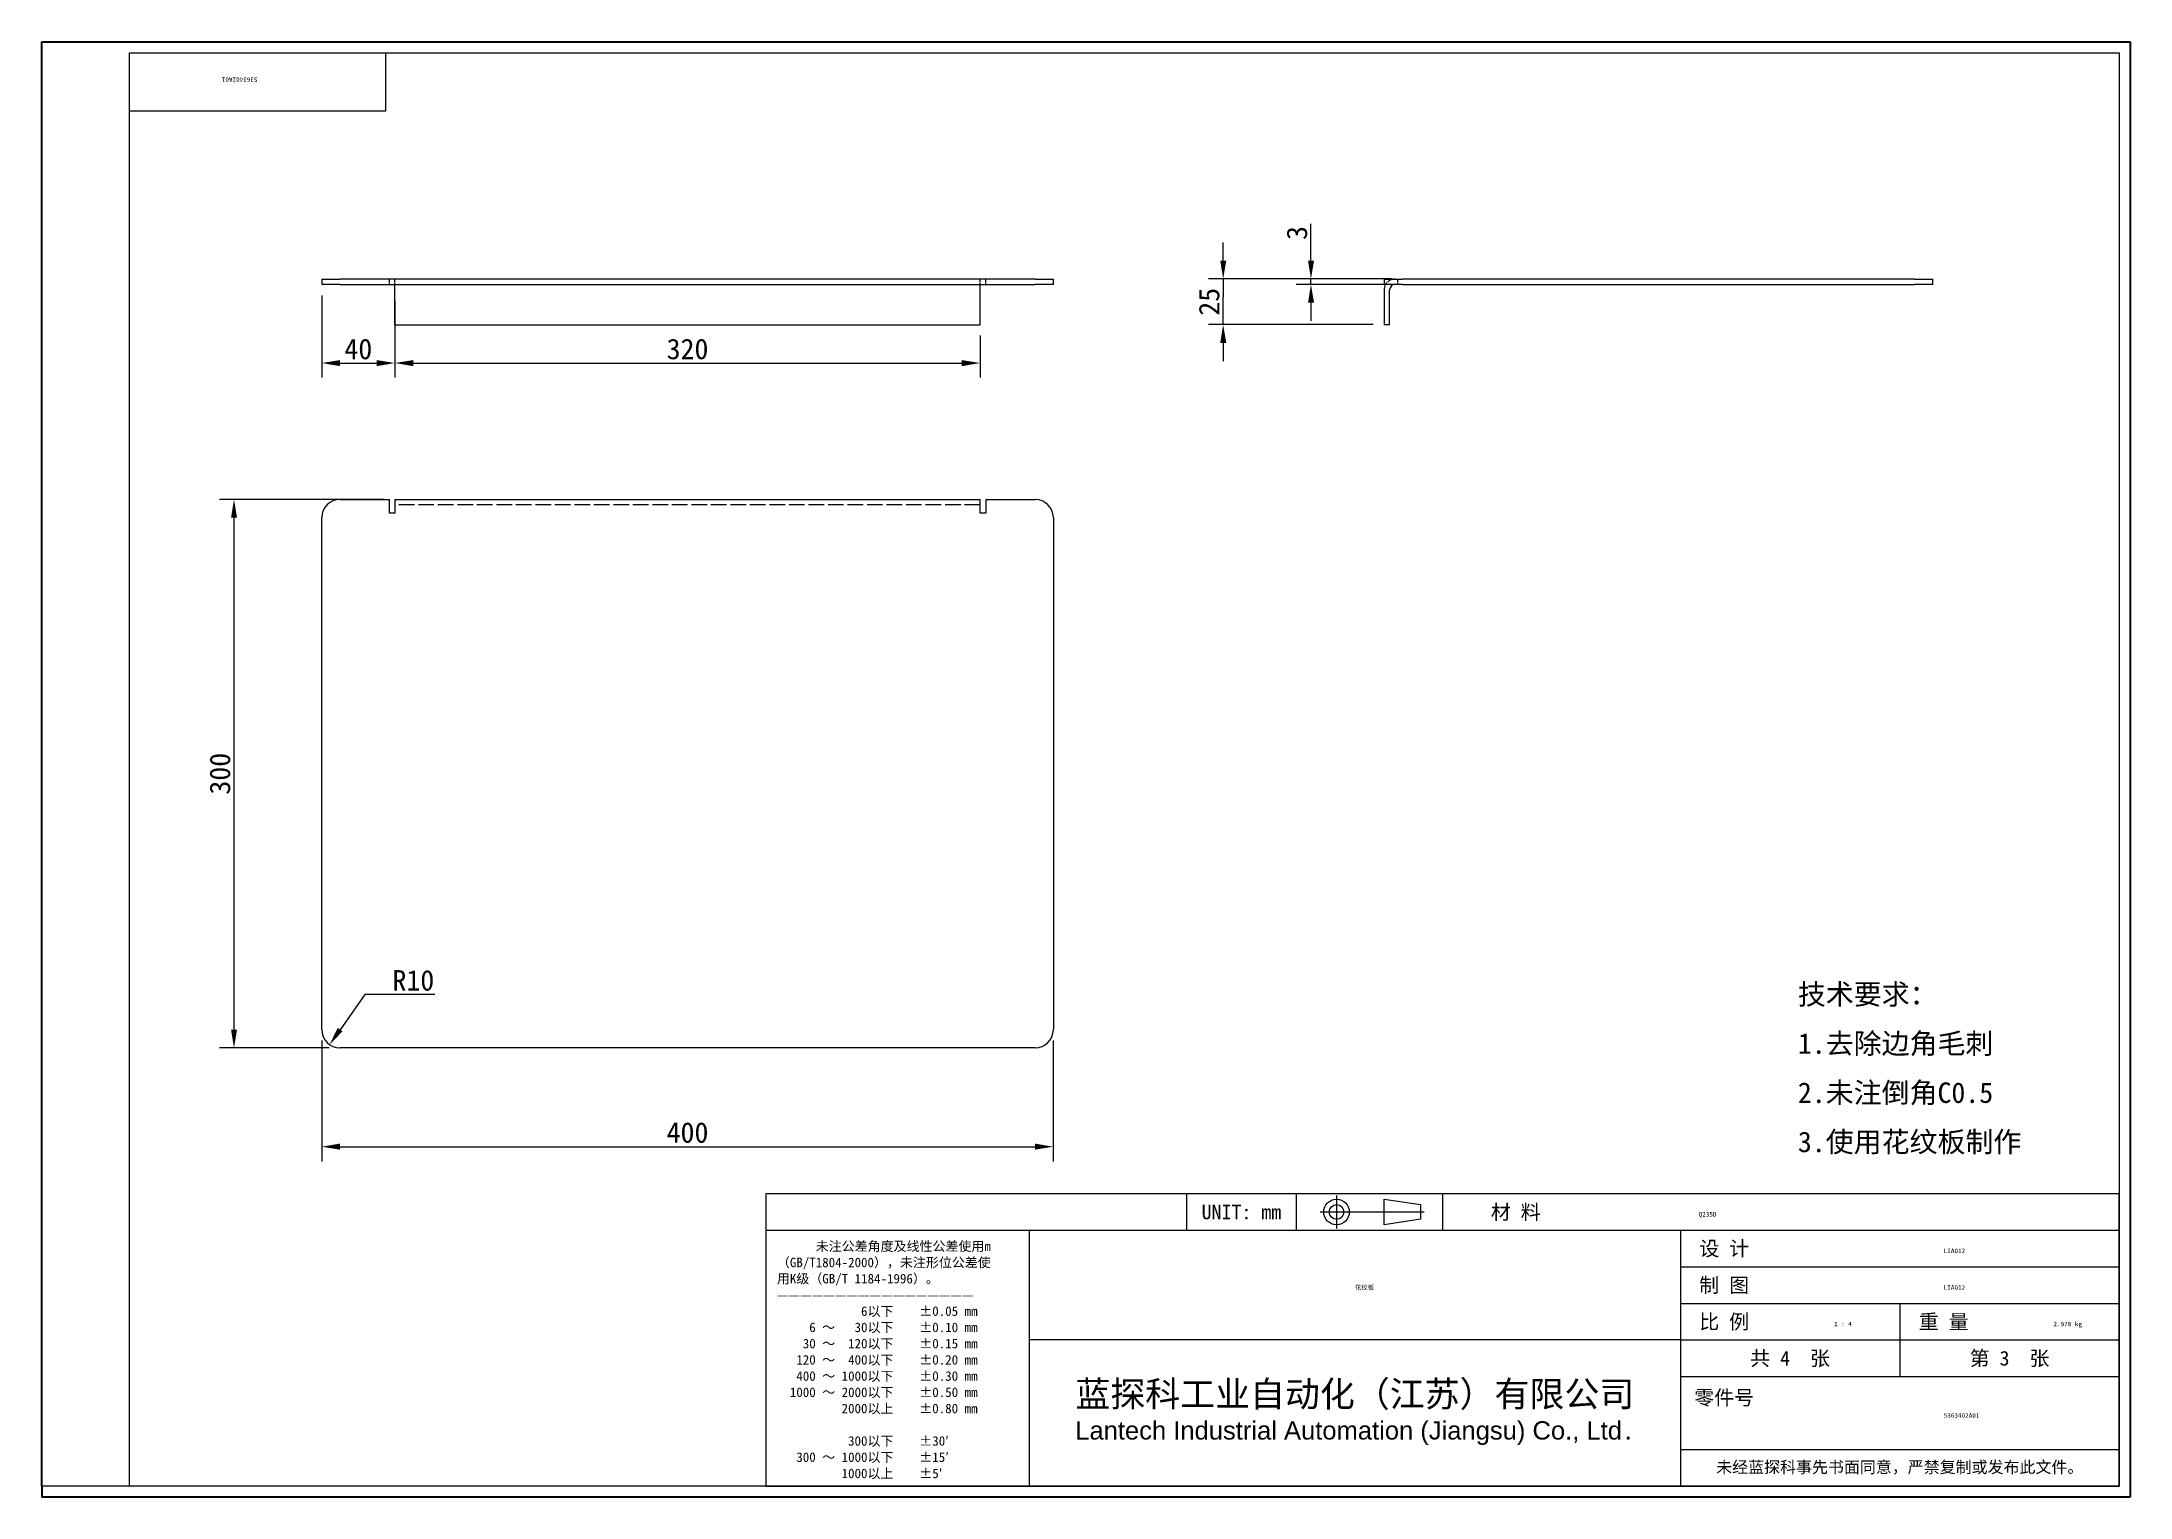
# Model space of a CAD drawing. Header units: millimetres. Extents: x 24 to 1166, y 22 to 818.
import ezdxf
from ezdxf.enums import TextEntityAlignment as Align

# ---------------------------------------------------------------- set-up
doc = ezdxf.new("R2018")
doc.units = ezdxf.units.MM
doc.header["$LTSCALE"] = 4
doc.linetypes.add('CHAIN', pattern=[0.3543, 0.2362, -0.0295, 0.0591, -0.0295])
doc.linetypes.add('DASHED', pattern=[0.2067, 0.1654, -0.0413])
for name, color, linetype, lineweight in [('1', 7, 'Continuous', 18), ('可见 (ISO)', 7, 'Continuous', 25), ('图框 (ISO)', 7, 'Continuous', 35), ('标题 (ISO)', 7, 'Continuous', 25)]:
    doc.layers.add(name, color=color, linetype=linetype, lineweight=lineweight)
for name, color, linetype, lineweight, true_color in [('尺寸 (ISO)', 7, 'Continuous', 18, 0x008000), ('符号 (ISO)', 7, 'Continuous', 18, 0x008000), ('隐藏 (ISO)', 5, 'DASHED', 18, 0x0000ff)]:
    doc.layers.add(name, color=color, linetype=linetype, lineweight=lineweight, true_color=true_color)
doc.styles.get("Standard").update_dxf_attribs({"font": 'simfang.ttf'})
doc.styles.add('文本样式164', font='SimSun.ttf')
doc.styles.add('最新国标', font='simfang.ttf')
doc.styles.add('注释文本 (ISO)', font='simfang.ttf')
doc.dimstyles.new('默认 (GB)', dxfattribs={"dimscale": 4, "dimtxt": 2.8, "dimasz": 2.5, "dimexe": 2, "dimexo": 1.5, "dimgap": 0.5, "dimtad": 1, "dimtoh": 1, "dimdsep": 46, "dimtxsty": '最新国标', "dimcen": 0.09, "dimdle": 10, "dimclrd": 256, "dimclre": 256, "dimclrt": 256, "dimaunit": 1, "dimadec": 3, "dimazin": 2, "dimtfac": 0.535714, "dimtdec": 3, "dimtmove": 0, "dimatfit": 3, "dimfxl": 0, "dimtolj": 1, "dimlwd": -1, "dimlwe": -1, "dimarcsym": 0})

# ---------------------------------------------------------------- blocks, each defined once
blk = doc.blocks.new('图框 最新国标')
at = {"layer": '图框 (ISO)'}
for p, q in [((6, 7), (6, 204.5)), ((6, 204.5), (291.5, 204.5)), ((291.5, 204.5), (291.5, 5.5)), ((6, 7), (6, 5.5)), ((6, 7), (6, 5.5)), ((291.5, 5.5), (6, 5.5))]:
    blk.add_line(p, q, dxfattribs=at)
at = {"layer": '图框 (ISO)', "color": 7, "linetype": 'Continuous', "lineweight": 25}
for p, q in [((18, 203), (290, 203)), ((18, 7), (18, 203)), ((18, 203), (290, 203)), ((53, 203), (53, 195)), ((290, 203), (290, 7)), ((290, 203), (290, 7)), ((53, 195), (18, 195)), ((290, 7), (6, 7)), ((290, 7), (18, 7))]:
    blk.add_line(p, q, dxfattribs=at)
at = {"layer": '图框 (ISO)', "lineweight": 30}
blk.add_attdef('零件代号', text='', height=2.5, rotation=180, dxfattribs=at).set_placement((35.5, 199), align=Align.MIDDLE_CENTER)
blk = doc.blocks.new('标题栏 副本 副本 最新国标')
at = {"layer": '标题 (ISO)'}
for p, q in [((381.98, -183.84), (196.98, -183.84)), ((196.98, -183.84), (196.98, -223.84)), ((254.48, -183.84), (254.48, -188.84)), ((269.48, -183.84), (269.48, -188.84)), ((281.48, -188.09), (281.48, -184.59)), ((281.48, -184.59), (286.48, -185.34)), ((286.48, -185.34), (286.48, -187.34)), ((289.48, -183.84), (289.48, -188.84)), ((381.98, -223.84), (381.98, -183.84)), ((383.48, -183.84), (383.48, -225.34)), ((286.48, -187.34), (281.48, -188.09)), ((196.98, -188.84), (381.98, -188.84)), ((232.98, -188.84), (232.98, -223.84)), ((321.98, -188.84), (321.98, -223.84)), ((321.98, -193.84), (381.98, -193.84)), ((321.98, -198.84), (381.98, -198.84)), ((351.98, -198.84), (351.98, -208.84)), ((321.98, -203.84), (232.98, -203.84)), ((321.98, -203.84), (381.98, -203.84)), ((321.98, -208.84), (381.98, -208.84)), ((321.98, -218.84), (381.98, -218.84)), ((196.98, -223.84), (381.98, -223.84)), ((383.48, -225.34), (196.98, -225.34))]:
    blk.add_line(p, q, dxfattribs=at)
at = {"layer": '标题 (ISO)', "linetype": 'CHAIN', "ltscale": 5.000333}
blk.add_line((274.98, -184.09), (274.98, -188.59), dxfattribs=at)
at = {"layer": '标题 (ISO)', "linetype": 'CHAIN', "ltscale": 15.834605}
blk.add_line((272.73, -186.34), (286.98, -186.34), dxfattribs=at)
at = {"layer": '标题 (ISO)'}
for radius in [1.75, 1]:
    blk.add_circle((274.98, -186.34), radius, dxfattribs=at)
at = {"layer": '1', "style": '文本样式164'}
for s, p in [('UNIT: mm', (261.98, -186.34)), ('材 料', (299.48, -186.34)), ('设 计', (327.98, -191.34)), ('制 图', (327.98, -196.34)), ('比 例', (327.98, -201.34)), ('重 量', (357.98, -201.34)), ('共 4  张', (336.98, -206.34)), ('第 3  张', (366.98, -206.34))]:
    blk.add_text(s, height=2, dxfattribs=at).set_placement(p, align=Align.MIDDLE_CENTER)
at = {"layer": '标题 (ISO)', "style": '注释文本 (ISO)'}
for s, insert, char_height, attachment_point, line_spacing_factor in [('\\fSimSun|b0|i0;{\\H1.3000;      未注公差角度及线性公差使用m\\P}\\fSimSun|b0|i0;{\\H1.3000;（GB/T1804-2000），未注形位公差使\\P}\\fSimSun|b0|i0;{\\H1.3000;用K级（GB/T 1184-1996）。\\P}\\fSimSun|b0|i0;{\\H1.3000;—————————————————\\P}\\fSimSun|b0|i0;{\\H1.3000;             6以下    ±0.05 mm\\P}\\fSimSun|b0|i0;{\\H1.3000;     6 ～   30以下    ±0.10 mm\\P}\\fSimSun|b0|i0;{\\H1.3000;    30 ～  120以下    ±0.15 mm\\P}\\fSimSun|b0|i0;{\\H1.3000;   120 ～  400以下    ±0.20 mm\\P}\\fSimSun|b0|i0;{\\H1.3000;   400 ～ 1000以下    ±0.30 mm\\P}\\fSimSun|b0|i0;{\\H1.3000;  1000 ～ 2000以下    ±0.50 mm\\P}\\fSimSun|b0|i0;{\\H1.3000;          2000以上    ±0.80 mm\\P}\\fSimSun|b0|i0;{\\H1.3000;\\P}\\fSimSun|b0|i0;{\\H1.3000;           300以下    ±30′\\P}\\fSimSun|b0|i0;{\\H1.3000;   300 ～ 1000以下    ±15′\\P}\\fSimSun|b0|i0;{\\H1.3000;          1000以上    ±5′}', (198.48, -206.63), 1.3, 4, 1.023913), ('\\pxsm0.94;\\fMicrosoft YaHei|b0|i0;{\\H3.5000;蓝探科工业自动化（江苏）有限公司\\P}\\fArial|b0|i0;{\\H2.5000;Lantech Industrial Automation (Jiangsu) Co., Ltd}\\fFangSong|b0|i0;{\\H2.5000;.}', (277.48, -213.84), 2, 5, 0.978695)]:
    blk.add_mtext(s, dxfattribs=dict(at, insert=insert, char_height=char_height, attachment_point=attachment_point, line_spacing_factor=line_spacing_factor))
at = {"layer": '标题 (ISO)', "attachment_point": 5, "style": '注释文本 (ISO)'}
for s, insert, char_height in [('\\fFangSong|b0|i0;零件号', (327.98, -211.84), 2), ('\\fSimSun|b0|i0;{\\H1.6000;未经蓝探科事先书面同意，严禁复制或发布此文件。}', (351.98, -221.34), 1.6)]:
    blk.add_mtext(s, dxfattribs=dict(at, insert=insert, char_height=char_height))
at = {"layer": '标题 (ISO)', "lineweight": 30, "flags": 104}
for tag, height, p in [('材料', 2, (324.48, -186.34)), ('设计人', 2, (357.98, -191.34)), ('库存编号', 3.5, (277.48, -196.34)), ('设计人', 2, (357.98, -196.34)), ('视图比例', 2, (342.98, -201.34)), ('质量\\P3;', 2, (372.98, -201.34)), ('零件代号', 3.5, (357.98, -213.84))]:
    blk.add_attdef(tag, text='', height=height, dxfattribs=at).set_placement(p, align=Align.MIDDLE_CENTER)
blk = doc.blocks.new('*D5')
at = {"layer": 'Defpoints', "color": 0, "transparency": 16777216}
for p in [(217.1, 567.7), (129.1, 267.7), (187.1, 267.7)]:
    blk.add_point(p, dxfattribs=at)
at = {"layer": '尺寸 (ISO)', "color": 116, "true_color": 0x00803f, "transparency": 16777216}
for p, q in [((211.1, 567.7), (121.1, 567.7)), ((129.1, 557.7), (129.1, 277.7)), ((181.1, 267.7), (121.1, 267.7))]:
    blk.add_line(p, q, dxfattribs=at)
for points in [[(127.5, 557.7), (130.8, 557.7), (129.1, 567.7)], [(127.5, 277.7), (130.8, 277.7), (129.1, 267.7)]]:
    blk.add_solid(points, dxfattribs=at)
at = {"layer": '尺寸 (ISO)', "transparency": 16777216, "insert": (121.5, 417.7), "char_height": 11.2, "attachment_point": 5, "rotation": 90, "style": '最新国标'}
blk.add_mtext('\\A1;300', dxfattribs=at)
blk = doc.blocks.new('*D6')
at = {"layer": 'Defpoints', "color": 0, "transparency": 16777216}
for p in [(187.1, 277.7), (181.4, 269.6)]:
    blk.add_point(p, dxfattribs=at)
at = {"layer": '尺寸 (ISO)', "color": 116, "true_color": 0x00803f, "transparency": 16777216}
for p, q in [((200.7, 297), (187.1, 277.7)), ((238.9, 297), (200.7, 297))]:
    blk.add_line(p, q, dxfattribs=at)
blk.add_solid([(185.8, 278.7), (188.5, 276.8), (181.4, 269.6)], dxfattribs=at)
at = {"layer": '尺寸 (ISO)', "transparency": 16777216, "insert": (227.2, 304.6), "char_height": 11.2, "attachment_point": 5, "style": '最新国标'}
blk.add_mtext('\\A1;R10', dxfattribs=at)
blk = doc.blocks.new('*D7')
at = {"layer": 'Defpoints', "color": 0, "transparency": 16777216}
for p in [(177.1, 277.7), (577.1, 277.7), (577.1, 213.7)]:
    blk.add_point(p, dxfattribs=at)
at = {"layer": '尺寸 (ISO)', "color": 116, "true_color": 0x00803f, "transparency": 16777216}
for p, q in [((177.1, 271.7), (177.1, 205.7)), ((577.1, 271.7), (577.1, 205.7)), ((187.1, 213.7), (567.1, 213.7))]:
    blk.add_line(p, q, dxfattribs=at)
for points in [[(187.1, 215.4), (187.1, 212.1), (177.1, 213.7)], [(567.1, 215.4), (567.1, 212.1), (577.1, 213.7)]]:
    blk.add_solid(points, dxfattribs=at)
at = {"layer": '尺寸 (ISO)', "transparency": 16777216, "insert": (377.1, 221.4), "char_height": 11.2, "attachment_point": 5, "style": '最新国标'}
blk.add_mtext('\\A1;400', dxfattribs=at)
blk = doc.blocks.new('*D8')
at = {"layer": 'Defpoints', "color": 0, "transparency": 16777216}
for p in [(670, 688.3), (768, 688.3), (758, 663.3)]:
    blk.add_point(p, dxfattribs=at)
at = {"layer": '尺寸 (ISO)', "color": 116, "true_color": 0x00803f, "transparency": 16777216}
for p, q in [((670, 698.3), (670, 708.3)), ((762, 688.3), (662, 688.3)), ((670, 688.3), (670, 678.3)), ((670, 673.3), (670, 678.3)), ((752, 663.3), (662, 663.3)), ((670, 663.3), (670, 673.3)), ((670, 653.3), (670, 643.3))]:
    blk.add_line(p, q, dxfattribs=at)
for points in [[(668.4, 698.3), (671.7, 698.3), (670, 688.3)], [(668.4, 653.3), (671.7, 653.3), (670, 663.3)]]:
    blk.add_solid(points, dxfattribs=at)
at = {"layer": '尺寸 (ISO)', "transparency": 16777216, "insert": (662.4, 675.8), "char_height": 11.2, "attachment_point": 5, "rotation": 90, "style": '最新国标'}
blk.add_mtext('\\A1;25', dxfattribs=at)
blk = doc.blocks.new('*D9')
at = {"layer": 'Defpoints', "color": 0, "transparency": 16777216}
for p in [(718, 685.3), (768, 688.3), (768, 685.3)]:
    blk.add_point(p, dxfattribs=at)
at = {"layer": '尺寸 (ISO)', "color": 116, "true_color": 0x00803f, "transparency": 16777216}
for p, q in [((718, 698.3), (718, 718.5)), ((762, 688.3), (710, 688.3)), ((762, 685.3), (710, 685.3)), ((718, 685.3), (718, 688.3)), ((718, 675.3), (718, 665.3))]:
    blk.add_line(p, q, dxfattribs=at)
for points in [[(716.4, 698.3), (719.7, 698.3), (718, 688.3)], [(716.4, 675.3), (719.7, 675.3), (718, 685.3)]]:
    blk.add_solid(points, dxfattribs=at)
at = {"layer": '尺寸 (ISO)', "transparency": 16777216, "insert": (710.4, 713.4), "char_height": 11.2, "attachment_point": 5, "rotation": 90, "style": '最新国标'}
blk.add_mtext('\\A1;3', dxfattribs=at)
blk = doc.blocks.new('*D10')
at = {"layer": 'Defpoints', "color": 0, "transparency": 16777216}
for p in [(177.1, 685.3), (217.1, 682.3), (217.1, 642.3)]:
    blk.add_point(p, dxfattribs=at)
at = {"layer": '尺寸 (ISO)', "color": 116, "true_color": 0x00803f, "transparency": 16777216}
for p, q in [((177.1, 679.3), (177.1, 634.3)), ((217.1, 676.3), (217.1, 634.3)), ((187.1, 642.3), (207.1, 642.3))]:
    blk.add_line(p, q, dxfattribs=at)
for points in [[(187.1, 643.9), (187.1, 640.6), (177.1, 642.3)], [(207.1, 643.9), (207.1, 640.6), (217.1, 642.3)]]:
    blk.add_solid(points, dxfattribs=at)
at = {"layer": '尺寸 (ISO)', "transparency": 16777216, "insert": (197.1, 649.9), "char_height": 11.2, "attachment_point": 5, "style": '最新国标'}
blk.add_mtext('\\A1;40', dxfattribs=at)
blk = doc.blocks.new('*D11')
at = {"layer": 'Defpoints', "color": 0, "transparency": 16777216}
for p in [(217.1, 663.3), (537.1, 663.3), (537.1, 642.3)]:
    blk.add_point(p, dxfattribs=at)
at = {"layer": '尺寸 (ISO)', "color": 116, "true_color": 0x00803f, "transparency": 16777216}
for p, q in [((217.1, 657.3), (217.1, 634.3)), ((537.1, 657.3), (537.1, 634.3)), ((227.1, 642.3), (527.1, 642.3))]:
    blk.add_line(p, q, dxfattribs=at)
for points in [[(227.1, 643.9), (227.1, 640.6), (217.1, 642.3)], [(527.1, 643.9), (527.1, 640.6), (537.1, 642.3)]]:
    blk.add_solid(points, dxfattribs=at)
at = {"layer": '尺寸 (ISO)', "transparency": 16777216, "insert": (377.1, 649.9), "char_height": 11.2, "attachment_point": 5, "style": '最新国标'}
blk.add_mtext('\\A1;320', dxfattribs=at)

msp = doc.modelspace()

# ---------------------------------------------------------------- linework, layer by layer
at = {"layer": '可见 (ISO)'}
for p, q in [((177.1386, 688.2516), (187.1386, 688.2516)), ((177.1386, 688.2516), (177.1386, 685.2516)), ((187.1386, 685.2516), (177.1386, 685.2516)), ((567.1386, 688.2516), (187.1386, 688.2516)), ((187.1386, 685.2516), (567.1386, 685.2516)), ((217.1386, 682.2516), (217.1386, 685.2516)), ((537.1386, 682.2516), (537.1386, 685.2516)), ((567.1386, 688.2516), (577.1386, 688.2516)), ((577.1386, 685.2516), (567.1386, 685.2516)), ((577.1386, 685.2516), (577.1386, 688.2516)), ((758.019, 688.2516), (768.019, 688.2516)), ((758.019, 688.2516), (758.019, 685.2516)), ((768.019, 685.2516), (758.019, 685.2516)), ((1048.019, 688.2516), (768.019, 688.2516)), ((768.019, 685.2516), (1048.019, 685.2516)), ((1048.019, 688.2516), (1058.019, 688.2516)), ((1058.019, 685.2516), (1048.019, 685.2516)), ((1058.019, 685.2516), (1058.019, 688.2516)), ((217.1386, 663.2516), (217.1386, 682.2516)), ((537.1386, 663.2516), (537.1386, 682.2516)), ((758.019, 682.2516), (758.019, 663.2516)), ((761.019, 663.2516), (761.019, 682.2516)), ((217.1386, 663.2516), (537.1386, 663.2516)), ((761.019, 663.2516), (758.019, 663.2516)), ((187.1386, 567.7419), (214.1386, 567.7419)), ((214.1386, 560.2419), (214.1386, 567.7419)), ((217.1386, 560.2419), (214.1386, 560.2419)), ((217.1386, 567.7419), (537.1386, 567.7419)), ((217.1386, 567.7419), (217.1386, 561.7419)), ((217.1386, 561.7419), (217.1386, 560.2419)), ((537.1386, 561.7419), (537.1386, 567.7419)), ((537.1386, 560.2419), (537.1386, 561.7419)), ((540.1386, 560.2419), (537.1386, 560.2419)), ((540.1386, 567.7419), (540.1386, 560.2419)), ((540.1386, 567.7419), (567.1386, 567.7419)), ((177.1386, 277.7419), (177.1386, 557.7419)), ((577.1386, 557.7419), (577.1386, 277.7419)), ((567.1386, 267.7419), (187.1386, 267.7419))]:
    msp.add_line(p, q, dxfattribs=at)
for centre, radius, start, end in [((764.019, 682.2516), 6, 150, 180), ((764.019, 682.2516), 3, 90, 180), ((187.1386, 557.7419), 10, 90, 180), ((567.1386, 557.7419), 10, 0, 90), ((187.1386, 277.7419), 10, 180, 270), ((567.1386, 277.7419), 10, 270, 0)]:
    msp.add_arc(centre, radius, start, end, dxfattribs=at)
at = {"layer": '隐藏 (ISO)', "ltscale": 1.428422}
for p, q in [((214.1386, 685.2516), (214.1386, 688.2516)), ((217.1386, 685.2516), (217.1386, 688.2516)), ((537.1386, 685.2516), (537.1386, 688.2516)), ((540.1386, 685.2516), (540.1386, 688.2516)), ((765.519, 685.2516), (765.519, 688.2516))]:
    msp.add_line(p, q, dxfattribs=at)
at = {"layer": '隐藏 (ISO)', "ltscale": 12.901145}
msp.add_line((537.1386, 564.7419), (217.1386, 564.7419), dxfattribs=at)
at = {"layer": '隐藏 (ISO)', "ltscale": 2.991791}
msp.add_arc((764.019, 682.2516), 6, 90, 150, dxfattribs=at)

# ---------------------------------------------------------------- block references
ref = msp.add_blockref('图框 最新国标', (0, 0), dxfattribs=dict(xscale=4, yscale=4, zscale=4))
lines = msp.add_mtext('5363402A01', dxfattribs={"layer": '图框 (ISO)', "insert": (142, 796), "char_height": 2.5, "attachment_point": 1, "rotation": 180})
ref.add_attrib('零件代号', '', (142, 796)).embed_mtext(lines)
ref = msp.add_blockref('标题栏 副本 副本 最新国标', (-367.9301, 923.3771), dxfattribs=dict(xscale=4, yscale=4, zscale=4))
lines = msp.add_mtext('5363402A01', dxfattribs={"layer": '标题 (ISO)', "insert": (1064, 68), "char_height": 2.5, "attachment_point": 1})
ref.add_attrib('零件代号', '', (1064, 68), dxfattribs={"flags": 104}).embed_mtext(lines)
lines = msp.add_mtext('花纹板', dxfattribs={"layer": '标题 (ISO)', "insert": (742, 138), "char_height": 2.5, "attachment_point": 1})
ref.add_attrib('库存编号', '', (742, 138), dxfattribs={"flags": 104}).embed_mtext(lines)
lines = msp.add_mtext('2.978 kg', dxfattribs={"layer": '标题 (ISO)', "insert": (1124, 118), "char_height": 2.5, "attachment_point": 1})
ref.add_attrib('质量\\P3;', '', (1124, 118), dxfattribs={"flags": 104}).embed_mtext(lines)
lines = msp.add_mtext('1 : 4', dxfattribs={"layer": '标题 (ISO)', "insert": (1004, 118), "char_height": 2.5, "attachment_point": 1})
ref.add_attrib('视图比例', '', (1004, 118), dxfattribs={"flags": 104}).embed_mtext(lines)
lines = msp.add_mtext('LIA012', dxfattribs={"layer": '标题 (ISO)', "insert": (1064, 158), "char_height": 2.5, "attachment_point": 1})
ref.add_attrib('设计人', '', (1064, 158), dxfattribs={"flags": 104}).embed_mtext(lines)
lines = msp.add_mtext('LIA012', dxfattribs={"layer": '标题 (ISO)', "insert": (1064, 138), "char_height": 2.5, "attachment_point": 1})
ref.add_attrib('设计人', '', (1064, 138), dxfattribs={"flags": 104}).embed_mtext(lines)
lines = msp.add_mtext('Q235B', dxfattribs={"layer": '标题 (ISO)', "insert": (930, 178), "char_height": 2.5, "attachment_point": 1})
ref.add_attrib('材料', '', (930, 178), dxfattribs={"flags": 104}).embed_mtext(lines)

# ---------------------------------------------------------------- texts
at = {"layer": '符号 (ISO)', "insert": (984.2561, 256.0578), "char_height": 11.2, "width": 134.138012, "attachment_point": 4, "line_spacing_factor": 1.441304, "style": '注释文本 (ISO)'}
msp.add_mtext('\\fFangSong|b0|i0;{\\H11.2000;技术要求：\\P}\\fFangSong|b0|i0;{\\H11.2000;1.去除边角毛刺\\P}\\fFangSong|b0|i0;{\\H11.2000;2.未注倒角C0.5\\P}\\fFangSong|b0|i0;{\\H11.2000;3.使用花纹板制作\\P}', dxfattribs=at)

# ---------------------------------------------------------------- dimensions: what is measured, and where the dimension line sits
at = {"layer": '尺寸 (ISO)', "color": 116, "true_color": 0x00803f}
for base, p1, p2, angle, override, picture, middle in [((670.019, 688.2516), (758.019, 663.2516), (768.019, 688.2516), 90, {"dimgap": 0.5, "dimtoh": 0, "dimdec": 2, "dimtol": 0, "dimlim": 0, "dimtp": 0, "dimtm": 0, "dimtdec": 3, "dimtofl": 0}, '*D8', (670.019, 675.7516)), ((718.019, 685.2516), (768.019, 688.2516), (768.019, 685.2516), 90, {"dimgap": 0.5, "dimtoh": 0, "dimdec": 2, "dimtol": 0, "dimlim": 0, "dimtp": 0, "dimtm": 0, "dimtdec": 3, "dimtofl": 1, "dimatfit": 1}, '*D9', (718.019, 713.3556)), ((217.1386, 642.2516), (177.1386, 685.2516), (217.1386, 682.2516), 180, {"dimgap": 0.5, "dimtoh": 0, "dimdec": 2, "dimtol": 0, "dimlim": 0, "dimtp": 0, "dimtm": 0, "dimtdec": 3, "dimtofl": 0, "dimatfit": 1}, '*D10', (197.1386, 642.2516)), ((129.1386, 267.7419), (217.1386, 567.7419), (187.1386, 267.7419), 270, {"dimgap": 0.5, "dimtoh": 0, "dimdec": 2, "dimtol": 0, "dimlim": 0, "dimtp": 0, "dimtm": 0, "dimtdec": 3, "dimtofl": 0, "dimatfit": 1}, '*D5', (129.1386, 417.7419))]:
    dim = msp.add_linear_dim(base=base, p1=p1, p2=p2, angle=angle, dimstyle='默认 (GB)', override=override, dxfattribs=at)
    dim.commit()
    dim.dimension.update_dxf_attribs({"geometry": picture, "text_midpoint": middle, "dimtype": 160})
for base, p1, p2, picture, middle in [((537.1386, 642.2516), (217.1386, 663.2516), (537.1386, 663.2516), '*D11', (377.1386, 642.2516)), ((577.1386, 213.7419), (177.1386, 277.7419), (577.1386, 277.7419), '*D7', (377.1386, 213.7419))]:
    dim = msp.add_linear_dim(base=base, p1=p1, p2=p2, dimstyle='默认 (GB)', override={"dimgap": 0.5, "dimtoh": 0, "dimdec": 2, "dimtol": 0, "dimlim": 0, "dimtp": 0, "dimtm": 0, "dimtdec": 3, "dimtofl": 0, "dimatfit": 1}, dxfattribs=at)
    dim.commit()
    dim.dimension.update_dxf_attribs({"geometry": picture, "text_midpoint": middle, "dimtype": 160})
dim = msp.add_radius_dim(center=(187.1386, 277.7419), mpoint=(181.3813, 269.5655), dimstyle='默认 (GB)', override={"dimgap": 0.5, "dimtih": 1, "dimdec": 2, "dimlfac": 1, "dimcen": 0, "dimtol": 0, "dimlim": 0, "dimtp": 0, "dimtm": 0, "dimtdec": 3}, dxfattribs=at)
dim.commit()
dim.dimension.update_dxf_attribs({"geometry": '*D6', "text_midpoint": (227.2497, 296.9647), "dimtype": 164})

doc.saveas('drawing.dxf')
